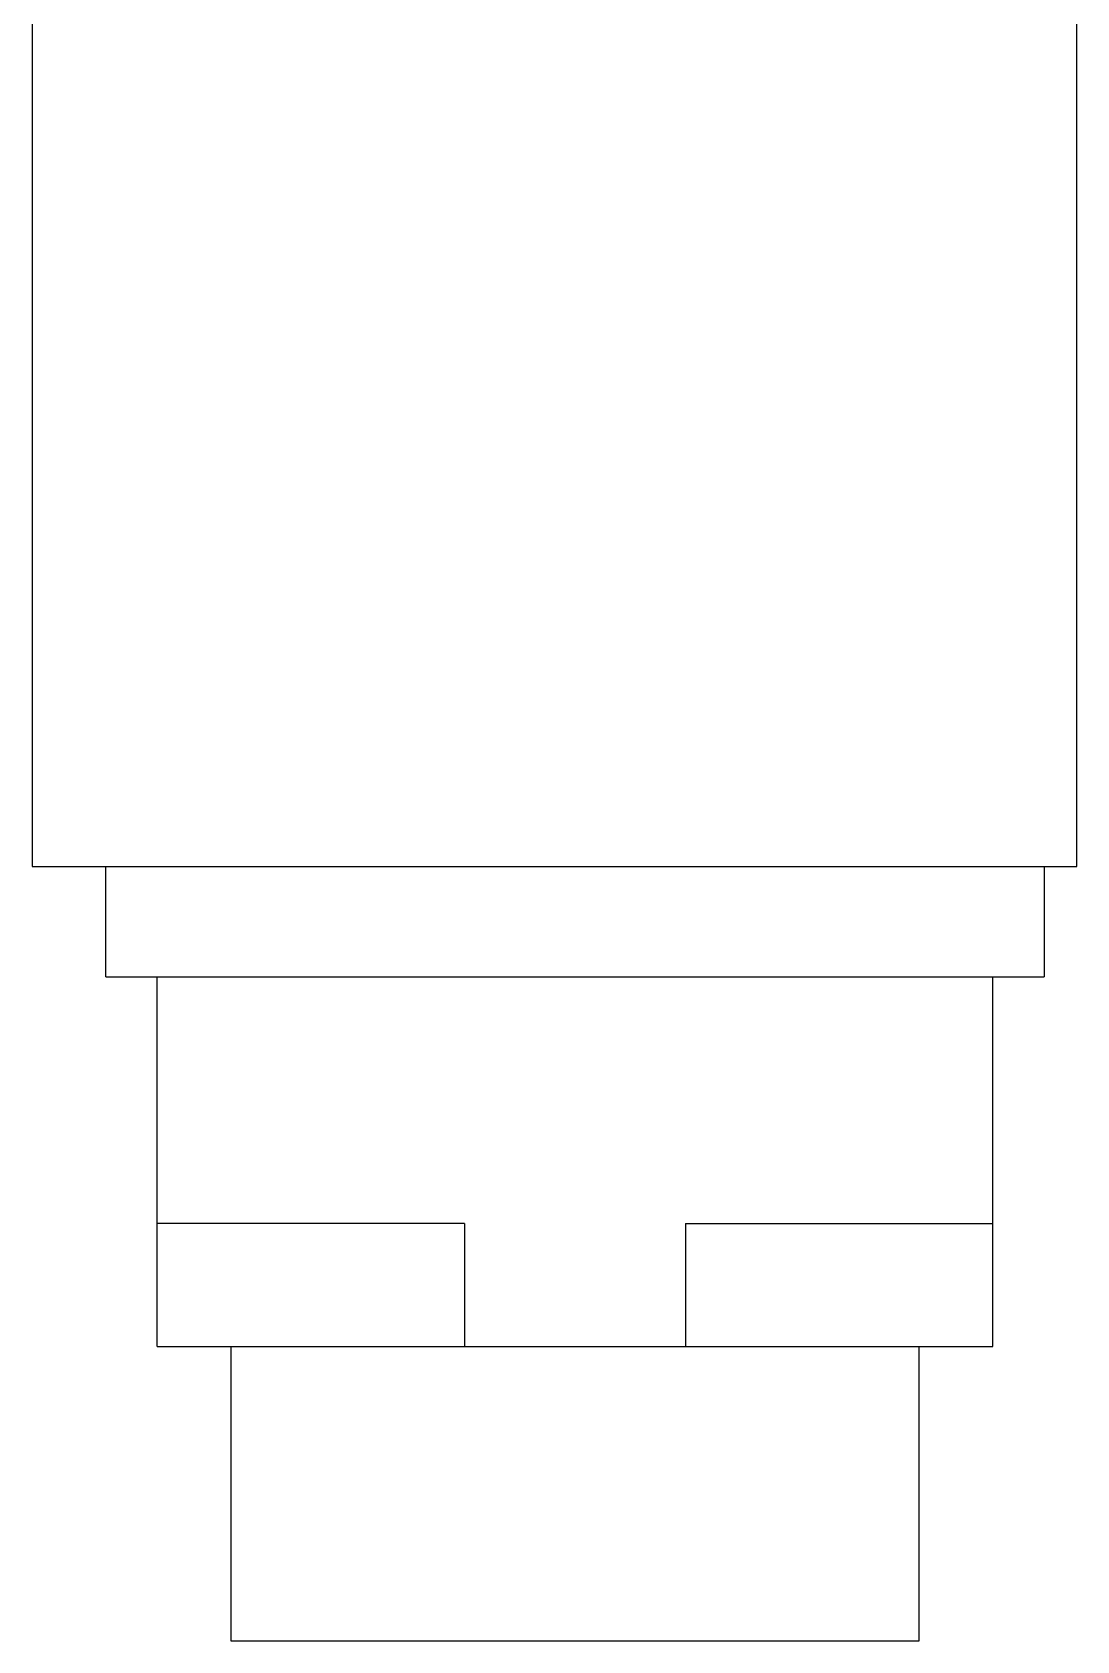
# Model space of a CAD drawing. Header units: millimetres. Extents: x -2880 to 3894, y -2977 to 4857.
# Drawn here: x -112.6 to -27.6, y -990.8 to -859.9 of the extents above; entities that cross this region are included whole.
import ezdxf

# ---------------------------------------------------------------- set-up
doc = ezdxf.new("R2010")
doc.units = ezdxf.units.MM
doc.header["$MEASUREMENT"] = 0
doc.layers.add('_5-0_', color=7, linetype='Continuous')

msp = doc.modelspace()

# ---------------------------------------------------------------- linework, layer by layer
at = {"layer": '_5-0_', "color": 3, "linetype": 'Continuous'}
for p, q in [((-112.638, -771.868), (-112.638, -927.801)), ((-27.641, -927.801), (-27.641, -856.868)), ((-112.638, -927.801), (-27.641, -927.801)), ((-106.64, -936.801), (-106.64, -927.801)), ((-30.31, -927.801), (-30.31, -936.801)), ((-106.64, -936.801), (-30.31, -936.801)), ((-102.473, -966.868), (-102.473, -936.801)), ((-34.476, -966.868), (-34.476, -936.801)), ((-77.473, -956.868), (-102.473, -956.868)), ((-77.473, -956.868), (-77.473, -966.868)), ((-59.476, -956.868), (-34.476, -956.868)), ((-59.476, -956.868), (-59.476, -966.868)), ((-102.473, -966.868), (-34.476, -966.868)), ((-96.476, -966.868), (-96.476, -990.835)), ((-40.473, -990.835), (-40.473, -966.868)), ((-96.476, -990.835), (-40.473, -990.835))]:
    msp.add_line(p, q, dxfattribs=at)

doc.saveas('drawing.dxf')
